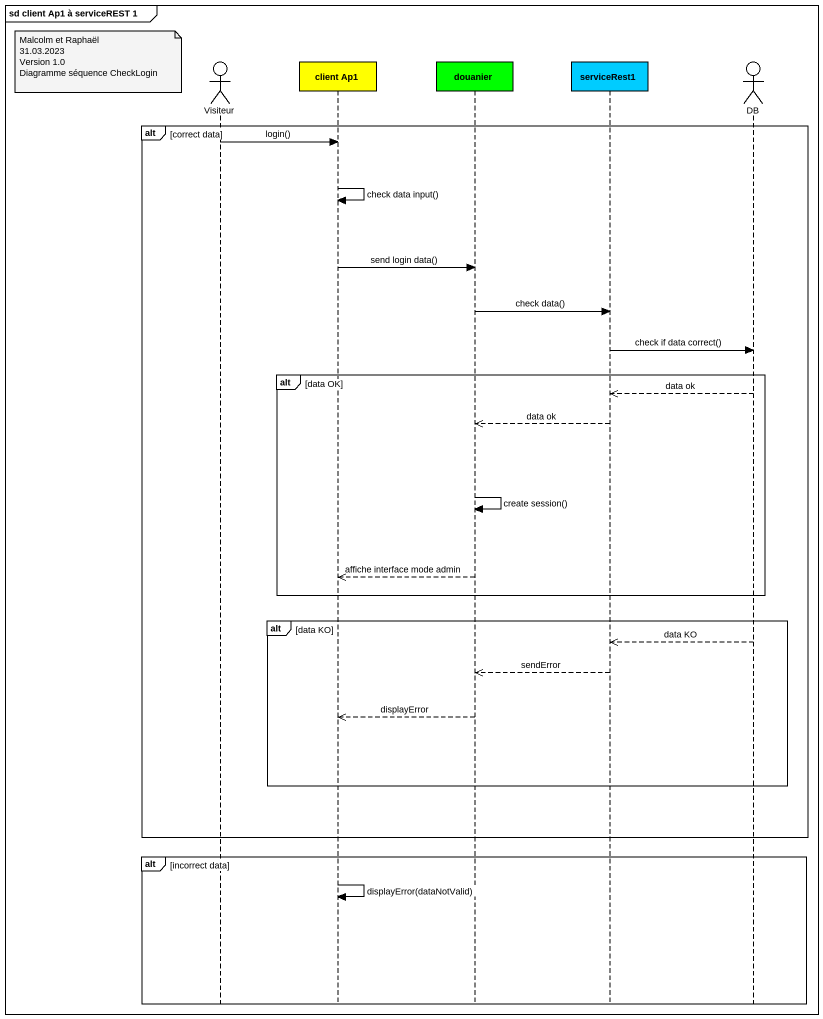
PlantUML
@startuml
mainframe sd client Ap1 à serviceREST 1
hide footbox
actor Visiteur
participant "client Ap1" as client_Ap1 #FFFF00
participant douanier #00FF00
participant serviceRest1 #00CCFF
actor DB

note left of Visiteur
  Malcolm et Raphaël
  31.03.2023
  Version 1.0
  Diagramme séquence CheckLogin
end note
alt correct data
  Visiteur -> client_Ap1 : login()
  client_Ap1 -> client_Ap1 : check data input()
  client_Ap1 -> douanier : send login data()
  douanier -> serviceRest1 : check data()
  serviceRest1 -> DB : check if data correct()
  alt data OK
    DB -->> serviceRest1 : data ok
    serviceRest1 -->> douanier : data ok
    douanier -> douanier : create session()
    douanier -->> client_Ap1 : affiche interface mode admin
  end
  alt data KO
    DB -->> serviceRest1 : data KO
    serviceRest1 -->> douanier : sendError
    douanier -->> client_Ap1 : displayError
  end
end
alt incorrect data
  client_Ap1 -> client_Ap1 : displayError(dataNotValid)
end
@enduml
